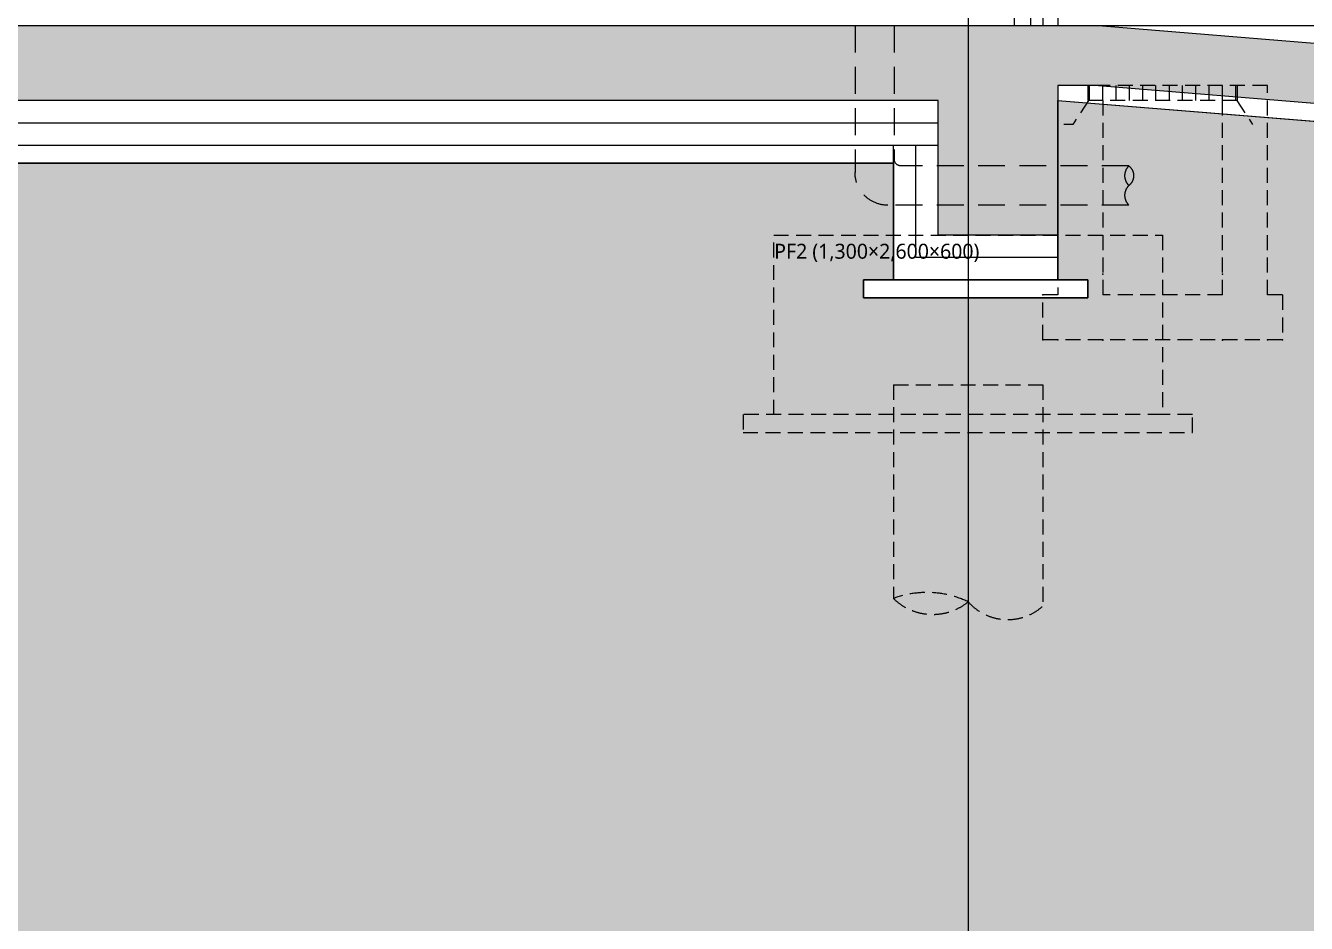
# Model space of a CAD drawing. Header units: millimetres. Extents: x 0 to 672800, y 0 to 118800.
# Drawn here: x 432750 to 437030, y 23444 to 26444 of the extents above; entities that cross this region are included whole.
import ezdxf
from ezdxf.enums import TextEntityAlignment as Align

# ---------------------------------------------------------------- set-up
doc = ezdxf.new("R2010")
doc.units = ezdxf.units.MM
doc.header["$LTSCALE"] = 200
for name, pattern in [('CEN-GAUN', [32.2, 30, -1, 0.2, -1]), ('CENTER', [50.8, 31.75, -6.35, 6.35, -6.35]), ('CONTINOUS', [0]), ('HID', [2.3, 1.5, -0.8]), ('HIDDEN', [0.375, 0.25, -0.125])]:
    doc.linetypes.add(name, pattern=pattern)
doc.layers.get('DEFPOINTS').update_dxf_attribs({"color": 137})
for name, color, linetype in [('01단열재', 252, 'Continuous'), ('0파일', 251, 'HIDDEN'), ('5기초', 5, 'HIDDEN'), ('5기초버림콘크리트', 251, 'HIDDEN'), ('5버림콘크리트', 5, 'CONTINOUS'), ('A-CON', 2, 'Continuous'), ('CEN', 1, 'CEN-GAUN'), ('CON', 2, 'Continuous'), ('DOOR', 6, 'Continuous'), ('HAT', 8, 'Continuous'), ('HAT-254', 254, 'Continuous'), ('HID-8', 8, 'HID'), ('S-253', 252, 'Continuous'), ('SOL-253', 253, 'Continuous'), ('우수집수정', 252, 'HIDDEN')]:
    doc.layers.add(name, color=color, linetype=linetype)
doc.styles.add('스타일1', font='malgun.ttf')
doc.linetypes.add('INSUL50', pattern='A,0.00254,-2.54,[134,ltypeshp.shx,S=6.25,R=0,X=-2.54,Y=0],-19.92,[134,ltypeshp.shx,S=6.25,R=180,X=2.54,Y=0],-2.54', length=25.00254)

# ---------------------------------------------------------------- blocks, each defined once
blk = doc.blocks.new('pile(500)-section')
at = {"layer": '0파일'}
for p, q in [((-250, 0), (-250, -714.2)), ((-250, 0), (250, 0)), ((250, 0), (250, -739.4))]:
    blk.add_line(p, q, dxfattribs=at)
for points in [[(-250, -714.2, -0.201908), (0, -725.4, 0.417045), (250, -739.4)], [(-250, -714.2, 0.379922), (0, -725.4)]]:
    blk.add_lwpolyline(points, format="xyb", dxfattribs=at)
blk = doc.blocks.new('S-PF2-S1')
at = {"layer": '5기초'}
blk.add_lwpolyline([(-650, -700), (650, -700), (650, -1300), (-650, -1300)], close=True, dxfattribs=at)
at = {"layer": '5기초버림콘크리트'}
blk.add_lwpolyline([(650, -1300), (-752.5, -1300), (-752.5, -1360), (750, -1360), (750, -1300), (650, -1300)], dxfattribs=at)
at = {"layer": '0파일'}
blk.add_blockref('pile(500)-section', (0, -1200), dxfattribs=at)
at = {"layer": 'DEFPOINTS', "style": '스타일1'}
blk.add_text('PF2 (1,300×2,600×600)', height=50, dxfattribs=at).set_placement((-648.3, -753.9), align=Align.MIDDLE_LEFT)
blk = doc.blocks.new('디펜스도어H4')
at = {"color": 1, "linetype": 'CENTER'}
blk.add_line((-668.1, 340.3, 8.5), (-668.1, -4104.2, 8.5), dxfattribs=at)
at = {"layer": 'DOOR', "color": 8}
for p, q in [((-760.3, 625.8, 8.5), (-760.3, -4104.2, 8.5)), ((-710.3, 625.8, 8.5), (-710.3, -4104.2, 8.5)), ((-615.6, -4104.2, 8.5), (-615.6, 275.8, 8.5))]:
    blk.add_line(p, q, dxfattribs=at)
blk = doc.blocks.new('OU-TRENCH')
at = {"layer": '우수집수정'}
for p, q in [((-700, -600), (-700, 100)), ((-700, 100), (0, 100)), ((-600, 50), (-600, 100)), ((-595, 50), (-595, 100)), ((-550.5, 50), (-550.5, 100)), ((-505.9, 50), (-505.9, 100)), ((-461.4, 50), (-461.4, 100)), ((-416.8, 50), (-416.8, 100)), ((-372.3, 50), (-372.3, 100)), ((-327.7, 50), (-327.7, 100)), ((-283.2, 50), (-283.2, 100)), ((-238.6, 50), (-238.6, 100)), ((-194.1, 50), (-194.1, 100)), ((-149.5, 50), (-149.5, 100)), ((-105, 50), (-105, 100)), ((-100, 100), (-100, 50)), ((0, 100), (0, -600)), ((-597.7, 50), (-650, -30)), ((-600, 50), (-100, 50)), ((-550, -600), (-550, 50)), ((-150, 50), (-150, -600)), ((-102.3, 50), (-50, -30)), ((-50, -30), (-20, -30)), ((-750, -600), (-700, -600)), ((-750, -600), (-750, -750)), ((-550, -600), (-150, -600)), ((0, -600), (50, -600)), ((50, -750), (50, -600)), ((-750, -750), (50, -750))]:
    blk.add_line(p, q, dxfattribs=at)
for p in [(-550, -530.8), (-150, -530.8), (50, -600), (-750, -750), (-750, -750), (-700, -750), (-700, -750), (-550, -750), (-550, -750.9), (-150, -750), (-150, -750.9), (0, -750), (0, -750.2), (50, -750), (50, -750.2)]:
    blk.add_point(p, dxfattribs=at)
blk = doc.blocks.new('DRAIN')
at = {"layer": 'HID-8', "ltscale": 0.3}
for p, q in [((946.9, 300), (946.9, -146.7)), ((1078.1, 300), (1078.1, -190.7)), ((163, -168.6), (925.1, -168.6)), ((163, -300), (968.7, -300))]:
    blk.add_line(p, q, dxfattribs=at)
for centre, radius, start, end in [((188.9, -201.5), 41.8, 128.3181, 231.6819), ((128.6, -201.5), 47.5, 316.3293, 43.6707), ((925, -146.7), 21.9, 270, 0), ((968.7, -190.7), 109.4, 270, 0), ((128.6, -267.1), 47.5, 316.3293, 43.6707)]:
    blk.add_arc(centre, radius, start, end, dxfattribs=at)
at = {"layer": 'CON'}
blk.add_blockref('OU-TRENCH', (400, 0), dxfattribs=at)

msp = doc.modelspace()

# ---------------------------------------------------------------- hatches: boundary and pattern name
at = {"layer": 'HAT-254'}
h = msp.add_hatch(color=256, dxfattribs=at)
h.dxf.hatch_style = 1
h.paths.add_polyline_path([(426100, 26193.6), (393000, 26193.6), (393000, 25743.6), (392600, 25743.6), (392600, 26193.6), (392600, 26443.6), (426300, 26443.6), (426300, 26193.6), (426850, 26193.6), (426850, 26443.6), (430900, 26443.6), (430900, 26193.6), (431450, 26193.6), (431450, 26443.6), (436335, 26443.6), (436335, 26243.6), (436200, 26243.6), (436200, 25743.6), (435800, 25743.6), (435800, 26193.6), (431650, 26193.6), (431650, 25943.6), (430700, 25943.6), (430700, 26193.6), (427050, 26193.6), (427050, 25943.6), (426100, 25943.6)])
h = msp.add_hatch(color=256, dxfattribs=at)
h.dxf.hatch_style = 1
h.paths.add_polyline_path([(439835, 25959.2), (439835, 25643.6), (439285, 25643.6), (439285, 25143.6), (440585, 25143.6), (440585, 25643.6), (440035, 25643.6), (440035, 26143.6), (436335, 26443.6), (436335, 26243)])
at = {"layer": 'SOL-253'}
h = msp.add_hatch(color=256, dxfattribs=at)
h.dxf.hatch_style = 1
h.paths.add_polyline_path([(427150, 25983.6), (430600, 25983.6), (430600, 25733.6), (431750, 25733.6), (431750, 25983.6), (435650, 25983.6), (435650, 25593.6), (435550, 25593.6), (435550, 25533.6), (436300, 25533.6), (436300, 25593.6), (436200, 25593.6), (436200, 25843.6), (436200, 26193.7), (439835, 25899), (439835, 25643.6), (439285, 25643.6), (439285, 25143.6), (439185, 25143.6), (439185, 25043.6), (440685, 25043.6), (440685, 25143.6), (440585, 25143.6), (440585, 25643.6), (440035, 25643.6), (440035, 26143.6), (446900, 26143.6), (446900, 20443.6), (381900, 20443.6), (381900, 26243.6), (389465, 26243.6), (389465, 26093.6), (389415, 26093.6), (389415, 25843.6), (389715, 25843.6), (389715, 26093.6), (389665, 26093.6), (389665, 26343.6), (392600, 26343.6), (392600, 25943.6), (392600, 25593.6), (392500, 25593.6), (392500, 25533.6), (393250, 25533.6), (393250, 25593.6), (393150, 25593.6), (393150, 25983.6), (426000, 25983.6), (426000, 25733.6), (427150, 25733.6)])

# ---------------------------------------------------------------- linework, layer by layer
at = {"layer": '01단열재'}
msp.add_line((436200, 25743.6), (436200, 25593.6), dxfattribs=at)
at = {"layer": '01단열재', "linetype": 'INSUL50', "ltscale": 0.015}
for points in [[(431650, 26118.6), (435800, 26118.6)], [(436200, 25668.6), (435725, 25668.6), (435725, 26043.6)]]:
    msp.add_lwpolyline(points, dxfattribs=at)
at = {"layer": '01단열재'}
msp.add_lwpolyline([(436200, 25593.6), (435650, 25593.6), (435650, 26043.6)], dxfattribs=at)
at = {"layer": '5버림콘크리트'}
msp.add_line((436200, 26193.7), (439835, 25899), dxfattribs=at)
for points in [[(431650, 26043.6), (435800, 26043.6)], [(435650, 25983.6), (431650, 25983.6)]]:
    msp.add_lwpolyline(points, dxfattribs=at)
msp.add_lwpolyline([(435550, 25593.6), (436300, 25593.6), (436300, 25533.6), (435550, 25533.6)], close=True, dxfattribs=at)
at = {"layer": 'A-CON'}
for p, q in [((431450, 26443.6), (436335, 26443.6)), ((436335, 26243.6), (436200, 26243.6)), ((436200, 26243.6), (436200, 25743.6)), ((435800, 26193.6), (431650, 26193.6)), ((435800, 25743.6), (435800, 26193.6)), ((436200, 25743.6), (435800, 25743.6))]:
    msp.add_line(p, q, dxfattribs=at)
at = {"layer": 'CEN'}
for p, q in [((435900, 40443.6), (435900, 20443.6)), ((381900, 26443.6), (446900, 26443.6))]:
    msp.add_line(p, q, dxfattribs=at)
at = {"layer": 'CON'}
for p, q in [((436335, 26443.6), (440035, 26143.6)), ((436335, 26243), (439835, 25959.2))]:
    msp.add_line(p, q, dxfattribs=at)
at = {"layer": 'DEFPOINTS'}
msp.add_lwpolyline([(431750, 25983.6), (435650, 25983.6), (435650, 25593.6), (435550, 25593.6), (435550, 25533.6), (436300, 25533.6), (436300, 25593.6), (436200, 25593.6), (436200, 25843.6), (436200, 25843.6), (436200, 26193.7), (439835, 25899), (439835, 25643.6), (439285, 25643.6), (439285, 25143.6), (439185, 25143.6), (439185, 25043.6), (440685, 25043.6), (440685, 25143.6), (440585, 25143.6), (440585, 25643.6), (440035, 25643.6), (440035, 26143.6), (446900, 26143.6)], dxfattribs=at)
at = {"layer": 'SOL-253'}
msp.add_lwpolyline([(431750, 25983.6), (435650, 25983.6), (435650, 25593.6), (435550, 25593.6), (435550, 25533.6), (436300, 25533.6), (436300, 25593.6), (436200, 25593.6), (436200, 25843.6), (436200, 26193.7), (439835, 25899), (439835, 25643.6), (439285, 25643.6), (439285, 25143.6), (439185, 25143.6), (439185, 25043.6), (440685, 25043.6), (440685, 25143.6), (440585, 25143.6), (440585, 25643.6), (440035, 25643.6), (440035, 26143.6), (446900, 26143.6)], dxfattribs=at)

# ---------------------------------------------------------------- block references
at = {"xscale": -1}
msp.add_blockref('디펜스도어H4', (435439.7, 30547.8, -8.5), dxfattribs=at)
at = {"layer": 'HAT', "xscale": -1}
msp.add_blockref('DRAIN', (436600, 26143.6), dxfattribs=at)
at = {"layer": 'S-253'}
msp.add_blockref('S-PF2-S1', (435900, 26443.6), dxfattribs=at)

doc.saveas('drawing.dxf')
